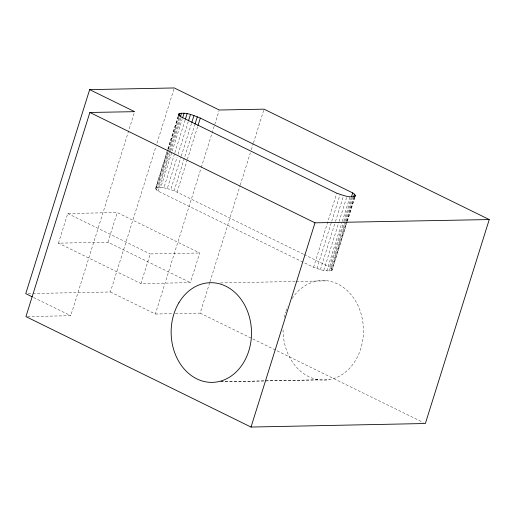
<?xml version="1.0" encoding="UTF-8"?>
<svg xmlns="http://www.w3.org/2000/svg" width="515" height="515" viewBox="0 0 515 515"><rect width="100%" height="100%" fill="white"/><g stroke="black" fill="none" stroke-linecap="round" stroke-linejoin="round"><path stroke-width="0.39" stroke-dasharray="2.58 1.93" d="M347.11 222.081L332.033 270.195C326.04 272.345 319.364 269.042 313.571 267.298L158.169 191.168L156.463 189.913L155.601 188.825L155.639 187.975L167.607 149.775M332.033 270.195L346.91 221.991M58.453 243.164L67.742 213.513L117.22 212.553L199.711 252.981L190.421 282.632L140.936 283.591L58.453 243.164L107.938 242.198L190.421 282.632M27.527 316.571L70.729 315.714L134.64 111.665M107.938 242.198L117.22 212.553M32.934 293.505L110.377 291.973L156.026 146.247M156.985 143.176L174.044 88.722M167.845 149.009L178.377 115.392M155.601 188.825L167.806 149.859M168.045 149.093L178.814 114.71M155.639 187.975L156.579 187.421L167.587 152.279M168.547 149.221L178.84 116.364M156.463 189.913L179.677 115.804M156.579 187.421L158.356 187.209L169.602 151.301M169.847 150.535L180.134 117.678M158.169 191.168L170.613 151.442M170.851 150.676L181.383 117.06M158.356 187.209L160.847 187.344L182.149 119.345M160.847 187.344L163.886 187.821L174.656 153.438M174.9 152.672L185.188 119.815M163.886 187.821L167.266 188.606L177.076 157.281M178.036 154.223L188.329 121.366M140.936 283.591L150.226 253.947L199.711 252.981M303.502 254.236L177.102 192.192L170.748 189.642L181.042 156.792M181.28 156.026L191.574 123.169M174.109 190.872L194.689 125.158M177.102 192.192L187.157 160.107M187.396 159.341L197.683 126.484M110.377 291.973L155.369 314.028L201.017 168.296M201.262 167.53L219.036 110.77M175.364 313.622L200.155 313.12L209.76 282.445M210.004 281.679L240.022 185.838M240.267 185.072L250.354 152.865M251.314 149.794L253.232 143.666M253.477 142.893L264.041 109.161M313.571 267.298L336.778 193.215M316.925 268.521L331.518 221.939M331.757 221.173L340.132 194.445M320.407 269.564L335.239 222.216M335.484 221.45L343.614 195.481M323.787 270.349L338.857 222.235M339.095 221.469L346.994 196.267M326.825 270.826L342.134 221.946M342.372 221.186L350.033 196.743M332.078 269.345L329.503 267.002L343.621 221.939M343.859 221.173L351.275 197.496M329.317 270.961L344.632 222.081M344.87 221.321L352.524 196.878M331.216 268.257L353.226 197.992M331.094 270.748L346.408 221.868M346.647 221.102L354.301 196.666M347.149 221.231L354.803 196.788M347.348 221.315L355.241 196.112M220.433 282.941L295.591 281.467M296.299 281.441L327.579 280.842M28.145 293.601L32.136 293.524M155.369 314.028L172.165 313.687M220.594 381.776L318.952 379.845M220.69 381.782L329.446 379.652M167.266 188.606L170.748 189.642M304.223 254.59L329.503 267.002M67.742 213.513L150.226 253.947M200.155 313.12L423.195 422.448M33.604 297.503L70.729 315.714M292.082 298.558A49.839 40.202 88.9 0 1 356.863 303.322A49.839 40.202 88.9 0 1 334.196 378.416A49.839 40.202 88.9 0 1 283.083 328.396M284.357 317.375A49.839 40.202 88.9 0 1 285.774 311.968M286.012 311.215A49.839 40.202 88.9 0 1 287.673 306.798"/><path stroke-width="0.77" d="M178.853 113.86L178.814 114.71L181.383 117.06L336.778 193.215C342.565 194.96 349.247 198.269 355.241 196.112L355.286 195.262L354.423 194.174L352.711 192.913L200.316 118.083C193.692 115.56 185.941 111.665 178.853 113.86L178.377 115.392M89.655 89.629L134.64 111.665L89.868 112.476L25.93 316.603L251.024 427.051L425.364 423.51L489.25 219.551L264.041 109.161L219.281 110.004L174.289 87.949L89.655 89.629L25.75 293.647L32.175 296.801M179.078 115.605L179.793 113.313M180.372 116.918L181.57 113.094M182.632 117.813L184.067 113.229M185.426 119.055L187.106 113.706M188.567 120.6L190.479 114.491M191.812 122.409L193.962 115.534M194.928 124.398L197.322 116.757M197.927 125.724L200.316 118.083M251.024 427.051L314.993 222.828L489.25 219.551M351.52 196.736L352.711 192.913M353.464 197.226L354.423 194.174M354.803 196.788L355.286 195.262M89.868 112.476L314.993 222.828M178.872 302.794A49.839 40.183 88.9 0 0 207.004 382.04A49.839 40.183 88.9 0 0 248.082 312.779A49.839 40.183 88.9 0 0 178.872 302.794"/></g></svg>
